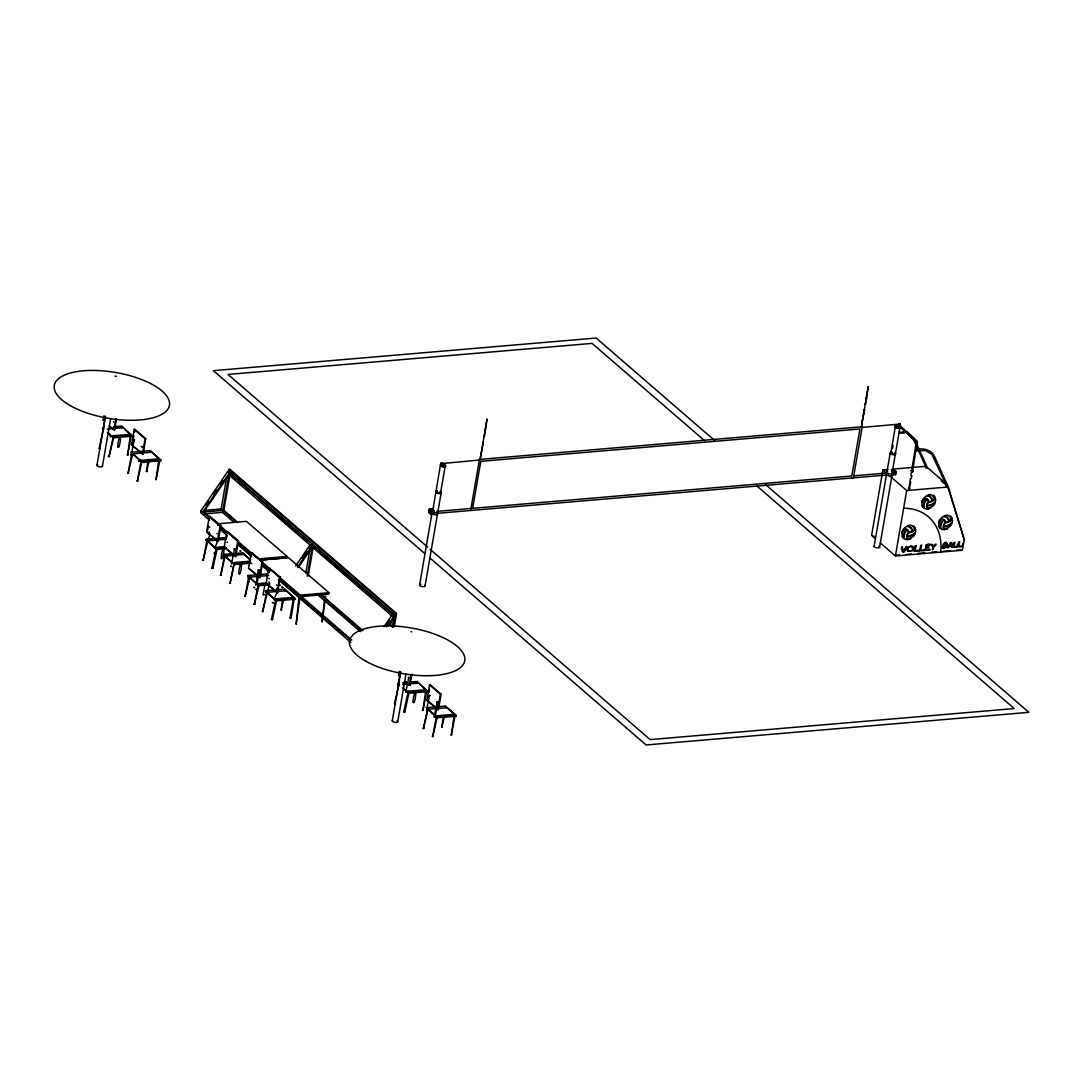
<?xml version="1.0" encoding="UTF-8"?>
<svg xmlns="http://www.w3.org/2000/svg" width="1083" height="1083" viewBox="0 0 1083 1083"><rect width="100%" height="100%" fill="white"/><g stroke="black" fill="none" stroke-linecap="round" stroke-linejoin="round"><path stroke-width="1.5" d="M898.267 424.793L898.768 426.093M899.418 424.292L898.592 425.673L899.58 425.849M432.618 511.433L440.605 464.052M440.659 464.377L440.971 463.646M440.998 464.675L441.431 463.673M442.554 463.659L441.891 464.837M913.524 548.607L913.429 547.213A2.992 2.301 -49.1 0 0 912.969 546.509L910.803 545.913L908.123 547.145A3.154 2.41 -49.1 0 0 907.337 548.296L907.188 550.475A3.114 2.383 -49.1 0 0 907.662 551.179L911.737 551.152A3.087 2.369 -49.1 0 0 912.82 550.15L913.077 549.785M226.13 556.161L226.415 557.055L226.306 555.972M407.953 691.658L408.941 693.012M299.801 598.75L296.16 623.957L298.827 598.547M325.699 596.449L322.057 621.764L324.9 596.34M103.954 415.777L103.142 420.448L104.401 417.266M102.479 428.448L102.601 427.69M103.359 430.357L105.051 417.077M96.942 465.352L105.444 416.156M102.438 466.177L110.656 418.607M116.571 418.823L114.676 429.748L113.959 429.816L115.854 418.891M113.769 426.743L121.743 426.052L132.424 436.165L113.295 437.803L107.975 432.577M120.524 437.031C120.24 450 115.353 450.961 119.414 437.288M131.368 434.987L127.604 455.063L130.339 435.908L131.057 435.921M131.544 445.018L134.238 429.423L134.955 429.355L145.772 438.71L143.078 454.319L131.544 445.018L132.803 441.837M131.002 452.247L141.683 462.36L160.826 460.735L160.961 459.977L150.144 450.623L131.002 452.247L141.819 461.615L160.961 459.977M133.344 438.71L133.872 435.596M134.414 432.469L134.955 429.355M131.178 454.806L132.41 454.102L131.233 454.995L134.278 439.86M142.36 454.373L145.054 438.777L134.238 429.423M141.683 462.36L141.819 461.615M148.912 461.602L146.571 471.565L148.073 460.289M150.144 450.623L160.826 460.735M159.201 459.761L159.918 459.788L156.006 479.634L158.727 460.465M227.633 471.525L394.212 615.631L395.214 615.55L228.635 471.443L227.633 471.525L201.072 510.662L200.734 512.638L209.628 520.327M206.623 532.037L209.317 516.429L210.034 516.374L220.851 525.729L218.157 541.324L206.623 532.037L218.157 541.324M226.333 548.567L216.762 549.379L205.946 540.024L206.081 539.266L215.639 538.454M207.611 530.413L208.41 525.729M207.489 541.121C204.281 544.086 212.051 535.368 209.1 531.834M217.493 525.296L217.751 523.793L246.45 521.343L287.022 556.432L286.765 557.948L270.818 559.302M236.866 522.52L221.162 508.942L226.726 476.723M215.084 547.7C212.024 550.394 219.213 542.976 216.695 538.4M228.635 471.443L228.973 469.481L229.975 469.386L396.568 613.492L394.28 626.732M217.439 541.392L220.133 525.796L209.317 516.429M233.969 522.29L222.489 512.354L229.298 472.973L202.738 512.11L223.829 510.31L237.867 522.439M216.762 549.379L206.081 539.266M223.829 510.31L229.962 474.855L228.96 474.936L203.739 512.015L219.05 525.255M223.991 548.621C223.707 561.576 218.834 562.537 222.881 548.878M224.195 547.24L226.888 531.645L227.606 531.577L238.422 540.931L235.728 556.54L224.195 547.24L224.912 547.172M250.295 563.228L234.334 564.581L223.518 555.227L223.653 554.469L231.627 553.792M226.266 539.375L226.794 536.261M231.437 563.607L232.669 562.903L231.491 563.783L234.537 548.661M235.011 556.594L237.705 540.999L226.888 531.645M234.334 564.581L223.653 554.469M241.577 563.823C241.292 576.779 236.405 577.74 240.453 564.081M249.875 559.83L242.795 552.844L234.821 553.521M248.535 568.291L251.229 552.696L251.946 552.628L262.763 561.982L260.069 577.591L248.535 568.291L256.996 575.114M257.564 574.707L247.993 575.533L247.858 576.278L258.675 585.646L268.246 584.82L277.654 592.794L280.348 577.198L268.814 567.898L266.107 583.493L277.654 592.794M251.405 555.755L251.946 552.628M258.404 569.969L259.338 570.118L257.009 583.967L255.926 584.888L258.323 569.848L259.392 569.956M259.351 577.645L262.045 562.05L251.229 552.696M258.675 585.646L247.993 575.533M263.169 594.567L264.211 594.729L263.169 594.567L265.064 583.561M267 574.653L267.135 573.895L260.746 574.437M275.136 589.924L265.565 590.736L265.443 591.494L276.26 600.848L295.402 599.21L284.707 589.098L278.331 589.639M268.719 572.514L269.532 567.83M266.987 592.591C263.792 595.907 272.009 584.888 268.855 581.747M274.581 599.17C271.291 602.5 279.373 591.494 276.463 588.326M276.937 592.861L279.631 577.253L268.814 567.898M276.26 600.848L265.565 590.736M283.489 600.077L281.147 610.04L282.649 598.764M284.707 589.098L295.402 599.21M290.068 617.865L293.331 598.818L294.332 598.033L291.083 617.973L290.054 617.757L291.083 617.973M259.663 560.046L288.376 557.61L328.934 592.699L328.677 594.201L299.964 596.652L300.235 595.136L260.935 561.143M305.853 572.948L309.752 550.381M308.709 548.296L310.916 543.585L295.74 565.949M307.234 575.994L312.581 545.02L297.405 567.384M308.235 575.912L313.258 546.901L312.242 546.996L298.245 567.587M390.543 625.825L391.653 619.381M392.208 627.274L393.874 617.608L388.269 625.839M393.237 627.03L395.566 613.574L228.973 469.481M399.261 671.23L398.463 675.914L399.18 675.846M397.786 683.901L397.921 683.143M399.113 685.431L398.097 685.796L400.372 672.543M392.263 720.804L400.751 671.609M429.179 509.227L428.638 512.394L431.048 514.479L433.755 514.249L434.31 511.068L431.9 508.996L429.179 509.227L431.589 511.311L434.31 511.068M431.833 509.078L429.437 509.281L428.99 511.826L431.224 513.748L433.62 513.545L434.053 511.014M431.048 514.479L431.589 511.311M431.224 513.748L431.657 511.217L429.437 509.281M419.568 585.104L431.995 513.139M397.759 721.63L405.963 674.059M405.692 692.267L406.937 691.577L405.759 692.457L408.805 677.335M432.361 513.748A2.789 1.11 9.8 0 0 436.097 514.723A2.789 1.11 9.8 0 0 437.139 513.342L437.491 511.338L470.983 508.482M440.686 492.237L445.208 466.069M425.064 585.917L437.491 513.951M437.843 511.948L441.147 492.819M411.878 674.289L409.997 685.201L409.279 685.268L411.161 674.343M410.674 682.06L417.05 681.505L427.744 691.617L408.602 693.255L403.282 688.03M415.831 692.484C415.547 705.453 410.674 706.414 414.721 692.741M417.05 681.505L427.744 691.617M426.824 690.67L422.925 710.529L425.646 691.36L426.824 690.67L426.12 690.656M426.851 700.471L429.545 684.876L430.262 684.808L441.079 694.162L438.385 709.771L426.851 700.471L427.568 700.403M426.309 707.7L437.004 717.812L456.133 716.188L456.268 715.43L445.451 706.075L426.309 707.7L437.126 717.068L456.268 715.43M427.839 698.846L428.381 695.733M428.922 692.606L429.464 689.492M426.485 710.258L427.69 709.69L426.499 710.367L429.599 695.313M436.666 708.39L435.298 716.269L434.242 717.068L437.194 701.892M470.645 510.499L479.458 459.436L862.23 426.783L853.404 477.847M437.194 705.29L437.722 702.136M483.411 442.175L482.72 442.067L483.397 442.135L480.08 459.517L487.052 418.986L484.412 436.422L483.722 436.327L484.412 436.422M437.667 709.825L440.361 694.23L429.545 684.876M437.004 717.812L437.126 717.068M444.233 717.054L441.891 727.018L443.394 715.741M445.451 706.075L456.133 716.188M454.359 715.349L455.226 715.24L451.313 735.086L454.129 715.633M864.64 409.658L863.95 409.564L864.627 409.618L861.31 427L868.268 386.469L865.628 403.905L864.965 403.769L865.628 403.905M887.884 469.521L882.889 469.954L871.598 535.368L875.199 538.495M874.116 546.333L886.544 474.381M886.882 472.364L890.185 453.249M890.822 452.816L895.343 426.648A2.234 0.893 9.8 0 1 898.132 426.201M892.514 448.552L893.069 445.33M891.769 470.496L892.108 474.435L895.587 474.855L896.128 471.687L893.719 469.602M892.23 472.229L900.325 425.348A1.421 1.083 -49.1 0 0 899.716 424.211L899.201 424.509M879.599 547.159L892.04 475.193M892.108 474.435L892.324 470.875M893.218 472.229L893.651 469.697L891.255 469.9M892.879 475.085L893.489 471.822M895.885 471.619L895.451 474.164L893.055 474.368M946.434 486.524L946.176 485.143L948.315 486.984L964.222 539.551L962.381 550.245L895.397 555.958L906.688 490.545L890.416 476.452M909.03 488.69L910.261 478.943M910.817 475.748L916.313 441.972L899.134 426.296L900.542 425.213L899.648 424.333M909.287 488.704L910.722 482.097M911.209 478.862L911.832 475.64M912.387 472.405L917.274 441.322L898.768 424.522M947.205 486.05L947.029 487.052L947.611 485.022L928.09 468.127L926.655 468.249L924.516 466.407L892.879 469.101M962.259 546.631L962.787 543.571M225.67 538.887L224.98 538.738M294.481 598.263L293.303 598.94M417.51 682.764L416.549 682.886M455.198 715.376L454.048 716.025M100.191 448.552L99.176 448.294L103.481 428.516M113.16 436.909L109.004 456.647L113.634 437.586L113.173 436.124M132.735 454.102L128.105 473.163L131.517 454.738M141.873 461.872L137.392 481.204L141.034 460.776M207.435 540.769L206.961 540.106L203.184 560.182L207.814 541.121M211.943 567.912L216.248 548.147L217.101 549.162L212.972 568.115L211.943 567.912L212.972 568.115M225.115 556.093L220.756 575.384L224.533 555.308L225.02 555.796M234.212 563.702L230.056 583.426L234.104 563.58M249.726 577.388L245.096 596.449L248.508 578.011M258.986 585.416L254.397 604.476L258.16 584.4L259.027 585.402M267.298 592.591L262.682 611.651L266.716 591.805M271.44 619.368L275.745 599.603L276.598 600.605L272.469 619.584L271.44 619.368L272.469 619.584M321.637 621.507L322.436 621.628M394.496 703.747L395.512 704.004L394.496 703.747L399.072 684.212M403.797 711.734L408.088 692.01L408.941 693.039L404.798 712.045L403.797 711.734L404.758 712.086M428.042 709.555L423.412 728.615L427.568 708.891M437.166 717.474L432.713 736.657L436.354 716.364M102.777 430.235L103.454 429.423M255.778 584.658L257.009 583.967M398.097 685.688L399.058 684.767M434.093 716.838L435.325 716.134M117.776 446.724L118.819 446.886M127.077 454.765L128.119 454.928M146.178 471.281L147.22 471.457M155.465 479.322L156.507 479.498M221.257 558.3L222.286 558.476M238.829 573.503L239.871 573.679M280.754 609.77L281.783 609.932M413.097 702.177L414.126 702.339M422.384 710.218L423.426 710.38M441.485 726.734L442.527 726.91M450.785 734.775L451.828 734.951M99.176 448.294L100.191 448.443M127.577 472.851L128.606 473.068M136.864 480.893L137.893 481.109M220.228 575.073L221.257 575.29M229.528 583.114L230.557 583.331M244.568 596.124L245.597 596.34M253.855 604.165L254.884 604.382M262.14 611.326L263.169 611.543M422.884 728.304L423.913 728.521M432.185 736.345L433.214 736.562M898.267 425.118L900.203 424.387M900 425.443L899.959 424.306M899.31 423.588L898.403 426.147L899.364 426.174M899.797 423.548L898.511 425.727M898.971 426.634L900.271 423.967M114.013 422.235L113.485 421.883M227.471 542.393L226.929 542.082M235.052 549.013L234.009 548.864M409.333 677.633L408.318 677.592M437.722 702.244L436.666 702.095M479.742 459.327L480.432 459.422M860.971 426.81L861.662 426.919M915.69 450.799L915.744 449.729L915.69 450.799L925.532 450.501L931.949 454.44L946.447 485.495M243.174 554.239L242.551 553.941M900.068 425.132L899.256 425.917M384.018 626.773L392.547 614.196L392.208 616.159L312.242 546.996M386.631 626.813L394.212 615.631M205.811 505.084L208.613 500.969M213.283 494.092L216.086 489.976M219.822 484.48L222.624 480.365M302.171 557.907L306.841 551.044M386.604 624.404L389.406 620.275M909.571 488.609C905.713 487.824 912.089 489.557 908.908 488.122M295.591 623.673L296.552 623.903M442.527 465.013L442.392 463.213L441.025 463.321M121.905 427.758L121.81 426.986M284.87 590.804L285.181 590.113L284.328 590.33M445.614 707.768L445.776 706.969M250.511 577.117L250.444 577.753M268.097 592.32L268.029 592.956M408.034 691.306L408.169 692.186M428.827 709.297L428.773 709.934M436.435 715.877L436.963 717.244M251.743 563.539L251.27 563.133M441.147 463.443L441.85 463.416M441.363 463.605L478.645 460.113M441.593 463.429L441.837 463.307A1.421 1.083 -49.1 0 0 440.713 464.553L441.634 464.959M209.818 527.286L209.357 526.88M217.426 533.851L216.966 533.459M269.315 578.742L268.855 578.349M276.828 585.361L276.449 584.915M899.323 425.985L898.538 425.89M108.246 456.498L109.505 456.539M202.426 560.033L203.685 560.073M116.829 427.216L120.023 426.946M107.366 429.017L123.313 427.663M111.779 435.867L130.921 434.242M113.417 437.045L132.559 435.42M145.054 438.777L145.772 438.71M132.573 453.858L151.715 452.22M140.167 460.437L159.309 458.799M441.241 462.658L441.756 465.081M442.785 463.565L441.729 463.077L442.406 463.334M862.813 427.352L900.352 424.035M442.324 465.582L442.202 463.037M898.795 432.212L904.711 431.955M898.822 433.268L904.454 433.01M203.672 510.445L221.162 508.942M915.69 449.729C922.567 447.631 931.664 449.486 934.643 456.701L947.449 485.062M204.985 513.856L222.489 512.354M220.133 525.796L220.851 525.729M896.128 471.687L892.663 471.254M853.756 475.83L887.248 472.973L886.896 474.99L437.139 513.342M218.834 538.183L225.21 537.642L225.088 538.386L220.296 538.793M205.946 540.024L212.322 539.483M207.652 540.877L225.183 539.375M237.705 540.999L238.422 540.931M215.246 547.443L224.817 546.631M946.176 485.143L947.611 485.022M216.898 548.621L226.455 547.808M906.688 490.545L948.315 486.984L948.139 488L947.666 486.429L964.222 539.551M223.518 555.227L229.907 554.686M237.881 554.009L242.66 553.603M225.223 556.08L244.365 554.442L250.701 559.925M287.022 556.432L258.309 558.882L217.751 523.793M232.831 562.659L250.376 561.156M259.649 560.249L267.623 559.573M234.469 563.837L250.417 562.47M262.045 562.05L262.763 561.982M249.564 577.131L268.706 575.506M279.631 577.253L280.348 577.198M257.158 583.71L266.729 582.898M266.107 583.493L268.232 584.847M258.81 584.888L268.381 584.075M872.681 536.302L874.116 536.18M267.135 592.333L275.109 591.656M278.304 591.386L286.278 590.709M300.235 595.136L328.934 592.699M274.744 598.913L293.886 597.288M276.382 600.09L295.524 598.452M896.183 555.268L899.54 554.983M906.268 554.415L911.304 553.982M918.032 553.413L924.747 552.831M931.475 552.262L936.511 551.829M943.239 551.261L949.967 550.692M956.682 550.11L962.381 550.245M395.566 613.574L396.568 613.492M402.7 682.737L405.895 682.466M410.552 682.804L415.331 682.398M402.673 684.47L418.62 683.116M407.086 691.32L426.228 689.695M408.738 692.497L427.866 690.873M440.361 694.23L441.079 694.162M427.88 709.311L447.022 707.673M435.488 715.89L454.63 714.252M899.337 423.94L900.379 424.522M441.783 465.352L440.93 464.905M899.161 426.323L898.24 425.551M908.136 432.943L914.16 438.385L927.495 467.802M908.637 434.405L913.199 438.926L926.493 468.235M433.538 510.418L432.659 509.646M134.671 439.982L133.737 439.996M112.876 428.381L114.676 429.748M141.264 452.938L143.078 454.319M409.997 685.201L405.651 681.64M235.728 556.54L226.32 548.58M941.1 480.771L944.769 483.939M882.889 469.954L887.898 474.286M880.249 542.854L895.397 555.958M714.739 440.605L596.164 338.031L213.392 370.67L424.644 553.413M765.749 484.724L1028.85 712.33L646.077 744.969L429.734 557.826M704.667 440.767L592.103 343.392L228.012 374.447L427.568 547.064M757.112 486.145L1014.23 708.553L650.138 739.608L430.127 549.284M432.997 513.586L433.755 514.249M229.962 474.855L235.065 479.268M238.883 482.585L241.441 484.791M246.545 489.191L249.09 491.398M266.946 506.844L292.451 528.91M295.009 531.117L298.827 534.433M302.658 537.737L306.489 541.053M314.517 547.998L348.794 577.645M351.325 579.838L355.143 583.141M358.947 586.431L362.751 589.721M366.555 593.024L370.372 596.313M375.449 600.699L377.981 602.906M383.057 607.292L385.602 609.485M228.96 474.936L310.577 545.548M321.096 594.432L362.981 630.658M320.081 594.513L361.966 630.753M228.188 516.334L230.733 518.527M328.65 603.231L354.087 625.229M356.618 627.436L360.436 630.739M318.47 595.393L360.355 631.619M125.222 429.924L132.424 436.165M133.669 446.358L140.005 451.841M428.976 701.811L435.312 707.294M109.153 425.646L113.959 429.816M404.473 681.112L409.279 685.268M300.993 596.151L351.758 640.067M201.072 510.662L209.114 517.62M220.594 527.556L226.97 533.066M238.45 542.989L251.202 554.022M263.954 565.055L269.058 569.468M281.81 580.502L350.757 640.148M220.025 527.489L226.361 532.971M237.773 542.84L251.716 554.916M261.937 563.756L269.545 570.335M279.685 579.107L299.964 596.652M237.84 543.774L250.593 554.807M265.89 568.047L269.721 571.364M281.201 581.287L283.746 583.493M286.697 586.038L303.199 600.307M305.731 602.514L310.807 606.9M313.353 609.093L318.429 613.492M320.961 615.686L326.037 620.072M329.841 623.361L333.659 626.664M337.463 629.954L339.994 632.147M219.808 529.127L227.43 535.733M237.61 544.532L251.594 556.635M261.775 565.434L269.396 572.027M278.304 579.73L350.784 642.436M107.285 432.604L113.295 437.803M402.592 688.057L408.602 693.255M242.795 552.844L244.365 554.442M430.113 695.557L429.044 695.448M441.715 462.617L441.85 465.622M229.962 469.44A1482.356 748.895 85.1 0 1 234.578 474.381M238.829 479.011A1482.356 748.895 85.1 0 1 241.78 482.233M102.357 465.866A2.789 1.11 9.8 0 1 98.959 466.732A2.789 1.11 9.8 0 1 97.768 464.688M115.015 376.085A2.789 1.11 9.8 0 1 116.382 376.437M396.96 720.723A2.789 1.11 9.8 0 1 397.095 722.253A2.789 1.11 9.8 0 1 393.413 721.901A2.789 1.11 9.8 0 1 392.642 720.303M411.039 631.687A2.789 1.11 9.8 0 1 411.702 631.89M913.524 548.499A2.992 2.301 -49.1 0 1 913.077 549.69M903.628 508.293A56.885 43.591 -49.1 0 1 940.721 552.086M891.823 470.09A1.354 1.042 -49.1 0 1 893.137 471.633M899.391 426.512A2.613 1.042 9.8 0 1 898.619 428.096A2.613 1.042 9.8 0 1 894.964 426.688A2.613 1.042 9.8 0 1 898.24 426.066M878.814 546.238A2.789 1.11 9.8 0 1 878.949 547.768A2.789 1.11 9.8 0 1 875.267 547.429A2.789 1.11 9.8 0 1 874.495 545.832M894.775 453.181A2.613 1.042 9.8 0 1 894.585 454.698A2.613 1.042 9.8 0 1 890.808 453.939A2.613 1.042 9.8 0 1 891.661 452.545M891.945 474.896A2.789 1.11 9.8 0 1 889.969 475.965A2.789 1.11 9.8 0 1 886.625 474.679M886.923 473.88A2.789 1.11 9.8 0 1 887.356 473.704M895.275 452.951A2.613 1.042 9.8 0 1 894.301 454.251A2.613 1.042 9.8 0 1 890.781 453.344A2.613 1.042 9.8 0 1 891.756 452.044M895.167 453.236A2.234 0.893 9.8 0 1 893.759 454.102A2.234 0.893 9.8 0 1 891.011 453.236A2.234 0.893 9.8 0 1 891.945 452.207M899.459 426.81A2.234 0.893 9.8 0 1 898.091 427.934A2.234 0.893 9.8 0 1 895.343 426.648M892.026 472.567A2.789 1.11 9.8 0 1 891.187 473.921A2.789 1.11 9.8 0 1 887.519 473.176A2.789 1.11 9.8 0 1 887.708 471.701M429.437 511.433A1.354 1.042 -49.1 0 1 430.317 509.335A1.354 1.042 -49.1 0 1 431.481 510.716M442.365 464.634A2.613 1.042 9.8 0 1 445.573 466.218A2.613 1.042 9.8 0 1 441.891 466.529A2.613 1.042 9.8 0 1 441.201 464.729M424.712 585.307A2.789 1.11 9.8 0 1 423.67 586.675A2.789 1.11 9.8 0 1 419.933 585.713A2.789 1.11 9.8 0 1 420.962 584.333M440.361 491.912A2.789 1.11 9.8 0 1 440.145 493.537A2.789 1.11 9.8 0 1 436.138 492.724A2.789 1.11 9.8 0 1 437.045 491.249M440.334 491.438A2.613 1.042 9.8 0 1 440.131 492.968A2.613 1.042 9.8 0 1 436.354 492.196A2.613 1.042 9.8 0 1 437.221 490.816M440.402 491.75A2.234 0.893 9.8 0 1 439.739 492.833A2.234 0.893 9.8 0 1 436.787 492.237A2.234 0.893 9.8 0 1 436.936 491.046M444.585 465.338A2.234 0.893 9.8 0 1 444.558 466.611A2.234 0.893 9.8 0 1 441.431 466.15A2.234 0.893 9.8 0 1 441.458 464.878M442.46 464.797A2.234 0.893 9.8 0 1 444.125 465.135M437.058 511.041A2.789 1.11 9.8 0 1 437.261 512.543A2.789 1.11 9.8 0 1 433.701 512.3M432.699 511.745A2.789 1.11 9.8 0 1 432.347 511.122M947.016 543.95L946.474 544.966L943.726 545.318L944.01 543.666L947.016 543.95M902.369 547.077L903.412 551.491C906.904 543.49 908.393 545.913 904.007 552.168C901.476 553.751 900.785 544.844 902.369 547.077M946.759 546.143L946.19 547.267L943.32 547.646L943.645 545.778L946.759 546.143M905.943 431.914L906.904 431.697L905.984 431.779M947.314 546.008C936.538 555.335 946.704 534.136 947.314 546.008M933.289 549.189L932.341 549.744L933.018 547.226C929.58 543.991 932.842 542.935 933.438 546.698C935.428 542.732 938.257 543.382 933.641 547.172L933.289 549.189M915.243 545.967L914.093 551.301L918.817 551.166L918.993 550.096L915.054 550.692L916.191 545.561L915.243 545.967M920.712 545.507L919.562 550.841L924.286 550.706L924.476 549.636L920.523 550.232L921.66 545.087L920.712 545.507M926.195 545.033L925.031 550.381L929.769 550.232L929.959 549.162L925.992 549.758L926.358 547.66C929.661 548.634 930.175 545.507 926.452 547.118L926.791 545.182C933.532 545.94 929.877 542.339 926.195 545.033M954.137 542.624C947.178 551.233 964.75 545.142 953.961 546.739L954.949 542.272L954.137 542.624M958.888 542.217C952.011 550.868 969.61 544.668 958.726 546.333L959.714 541.866L958.888 542.217M907.744 549.054L907.879 550.326A2.613 2.004 -49.1 0 0 908.84 551.112C916.435 551.843 910.573 541.933 907.744 549.054M480.798 461.304L472.662 508.333L851.793 476.006L859.916 428.963L480.798 461.304M947.476 547.632L948.491 547.66L949.006 546.265L951.51 546.049L951.524 547.402L952.634 547.308L951.456 542.569L950.319 542.664L947.476 547.632M906.945 536.329L906.891 536.613A5.632 4.318 -49.1 0 0 907.013 538.508A9.977 7.649 -49.1 0 0 913.497 536.261A6.85 5.239 -49.1 0 0 915.243 533.147A9.666 7.405 -49.1 0 1 906.945 536.329M926.845 505.747L926.791 506.032A5.632 4.318 -49.1 0 0 926.926 507.941A9.977 7.649 -49.1 0 0 933.397 505.68A6.85 5.239 -49.1 0 0 935.157 502.566A9.666 7.405 -49.1 0 1 926.845 505.747M943.645 526.379L943.591 526.649A5.632 4.318 -49.1 0 0 943.726 528.558A9.977 7.649 -49.1 0 0 950.197 526.297A6.85 5.239 -49.1 0 0 951.957 523.184A9.666 7.405 -49.1 0 1 943.645 526.379M214.19 553.129L214.948 553.44L214.19 553.129M256.102 589.396L256.861 589.707L256.102 589.396M279.725 585.199L280.511 585.416L279.766 585.158M110.412 436.679L111.563 435.935L110.412 436.679M138.814 461.25L139.951 460.492L138.814 461.25M223.87 556.892L225.061 556.215L223.87 556.892M248.21 577.943L249.401 577.28L248.278 577.794M230.557 566.287L231.572 566.571L230.693 566.206M248.142 581.49L249.158 581.72L248.142 581.49M272.483 602.554L273.498 602.771L272.483 602.554M907.216 535.273L907.121 535.584A8.19 6.268 -49.1 0 0 915.649 531.739A7.838 5.997 -49.1 0 0 915.487 528.978A7.757 5.943 -49.1 0 1 908.786 532.822A5.632 4.318 -49.1 0 0 907.216 535.273M927.129 504.692L927.034 505.003A8.19 6.268 -49.1 0 0 935.55 501.172A7.838 5.997 -49.1 0 0 935.387 498.397A7.757 5.943 -49.1 0 1 928.7 502.241A5.632 4.318 -49.1 0 0 927.129 504.692M943.929 525.309L943.835 525.621A8.19 6.268 -49.1 0 0 952.35 521.789A7.838 5.997 -49.1 0 0 952.187 519.014A7.757 5.943 -49.1 0 1 945.5 522.859A5.632 4.318 -49.1 0 0 943.929 525.309M141.359 446.521L142.428 446.738L141.359 446.521M485.726 424.78L486.389 424.915L485.726 424.78M484.724 430.533L485.401 430.668L484.724 430.533M481.745 447.793L481.84 447.739M480.757 453.533L480.784 453.506M470.943 510.35L470.97 510.323M866.942 392.276L866.982 392.249M865.953 398.03L866.63 398.165L865.953 398.03M862.975 415.276L863.056 415.222M861.973 421.03L862.068 420.976M852.159 477.847L852.253 477.793M915.311 528.287L914.945 528.924A9.896 7.581 -49.1 0 0 913.483 525.891A8.163 6.254 -49.1 0 1 915.311 528.287M935.211 497.706L934.859 498.342A9.896 7.581 -49.1 0 0 933.384 495.31A8.163 6.254 -49.1 0 1 935.211 497.706M952.011 518.324L951.659 518.96A9.896 7.581 -49.1 0 0 950.184 515.941A8.163 6.254 -49.1 0 1 952.011 518.324M950.752 543.26L949.277 545.778L951.388 545.602L950.752 543.26M240.088 550.854L241.008 551.233L240.142 550.827M282 587.121L282.934 587.5L282 587.121M911.141 470.685L913.159 471.01L911.141 470.685M911.629 470.794L912.603 470.861L911.629 470.794M253.693 587.379L254.64 587.649L253.693 587.379M932.829 500.468L932.571 500.617A9.666 7.405 -49.1 0 0 927.549 495.256A6.85 5.239 -49.1 0 1 930.717 494.593A9.977 7.649 -49.1 0 1 934.439 498.952A5.632 4.318 -49.1 0 1 932.829 500.468M912.928 531.049L912.671 531.198A9.666 7.405 -49.1 0 0 907.649 525.837A6.85 5.239 -49.1 0 1 910.817 525.174A9.977 7.649 -49.1 0 1 914.526 529.533A5.632 4.318 -49.1 0 1 912.928 531.049M949.629 521.085L949.371 521.248A9.666 7.405 -49.1 0 0 944.349 515.874A6.85 5.239 -49.1 0 1 947.517 515.21A9.977 7.649 -49.1 0 1 951.24 519.569A5.632 4.318 -49.1 0 1 949.629 521.085M931.881 500.996L931.583 501.145A5.632 4.318 -49.1 0 1 929.038 501.483A7.513 5.753 -49.1 0 0 923.894 498.099A7.838 5.997 -49.1 0 1 926.236 495.919A8.19 6.268 -49.1 0 1 931.881 500.996M911.981 531.577L911.683 531.726A5.632 4.318 -49.1 0 1 909.138 532.064A7.513 5.753 -49.1 0 0 903.994 528.68A7.838 5.997 -49.1 0 1 906.336 526.5A8.19 6.268 -49.1 0 1 911.981 531.577M948.681 521.613L948.383 521.762A5.632 4.318 -49.1 0 1 945.838 522.101A7.513 5.753 -49.1 0 0 940.694 518.73A7.838 5.997 -49.1 0 1 943.036 516.537A8.19 6.268 -49.1 0 1 948.681 521.613M923.758 498.776L923.109 498.938A8.163 6.254 -49.1 0 0 921.66 502.417A9.896 7.581 -49.1 0 1 923.758 498.776M940.558 519.393L939.909 519.556A8.163 6.254 -49.1 0 0 938.46 523.035A9.896 7.581 -49.1 0 1 940.558 519.393M903.858 529.357L903.208 529.519A8.163 6.254 -49.1 0 0 901.76 532.998A9.896 7.581 -49.1 0 1 903.858 529.357M926.385 499.114L926.168 499.006A5.632 4.318 -49.1 0 0 924.395 498.708A9.977 7.649 -49.1 0 0 921.877 505.382A6.85 5.239 -49.1 0 0 923.42 507.765A9.666 7.405 -49.1 0 1 926.385 499.114M943.185 519.732L942.968 519.623A5.632 4.318 -49.1 0 0 941.208 519.326A9.977 7.649 -49.1 0 0 938.677 526A6.85 5.239 -49.1 0 0 940.22 528.382A9.666 7.405 -49.1 0 1 943.185 519.732M906.471 529.695L906.268 529.587A5.632 4.318 -49.1 0 0 904.495 529.276A9.977 7.649 -49.1 0 0 901.977 535.963A6.85 5.239 -49.1 0 0 903.506 538.332A9.666 7.405 -49.1 0 1 906.471 529.695M927.129 499.629L926.913 499.466A8.19 6.268 -49.1 0 0 924.381 508.441A7.838 5.997 -49.1 0 0 926.94 508.915A7.513 5.753 -49.1 0 1 928.199 501.673A5.632 4.318 -49.1 0 0 927.129 499.629M943.929 520.246L943.713 520.084A8.19 6.268 -49.1 0 0 941.181 529.073A7.838 5.997 -49.1 0 0 943.74 529.533A7.513 5.753 -49.1 0 1 945.012 522.29A5.632 4.318 -49.1 0 0 943.929 520.246M907.216 530.21L907.013 530.047A8.19 6.268 -49.1 0 0 904.467 539.023A7.838 5.997 -49.1 0 0 907.04 539.496A7.513 5.753 -49.1 0 1 908.299 532.254A5.632 4.318 -49.1 0 0 907.216 530.21M944.214 529.614L943.929 529.113A9.896 7.581 -49.1 0 0 947.625 528.572A8.163 6.254 -49.1 0 1 944.214 529.614M927.414 508.996L927.129 508.496A9.896 7.581 -49.1 0 0 930.825 507.954A8.163 6.254 -49.1 0 1 927.414 508.996M907.513 539.578L907.229 539.077A9.896 7.581 -49.1 0 0 910.911 538.535A8.163 6.254 -49.1 0 1 907.513 539.578M70.679 405.854A58.428 23.203 9.8 0 0 167.459 409.699A58.428 23.203 9.8 0 0 97.429 370.521A58.428 23.203 9.8 0 0 70.679 405.854M365.986 661.307A58.428 23.203 9.8 0 0 462.766 665.152A58.428 23.203 9.8 0 0 392.736 625.974A58.428 23.203 9.8 0 0 365.986 661.307M894.558 474.192A1.354 1.042 -49.1 0 0 895.438 472.093A1.354 1.042 -49.1 0 0 893.38 472.811A1.354 1.042 -49.1 0 0 894.558 474.192M895.79 426.946A2.613 1.042 9.8 0 0 900.122 427.122A2.613 1.042 9.8 0 0 896.981 425.362A2.613 1.042 9.8 0 0 895.79 426.946M432.74 513.586A1.354 1.042 -49.1 0 0 433.606 511.487A1.354 1.042 -49.1 0 0 431.562 512.205A1.354 1.042 -49.1 0 0 432.74 513.586M441.255 465.717A2.613 1.042 9.8 0 0 445.587 465.88A2.613 1.042 9.8 0 0 442.446 464.133A2.613 1.042 9.8 0 0 441.255 465.717"/></g></svg>
